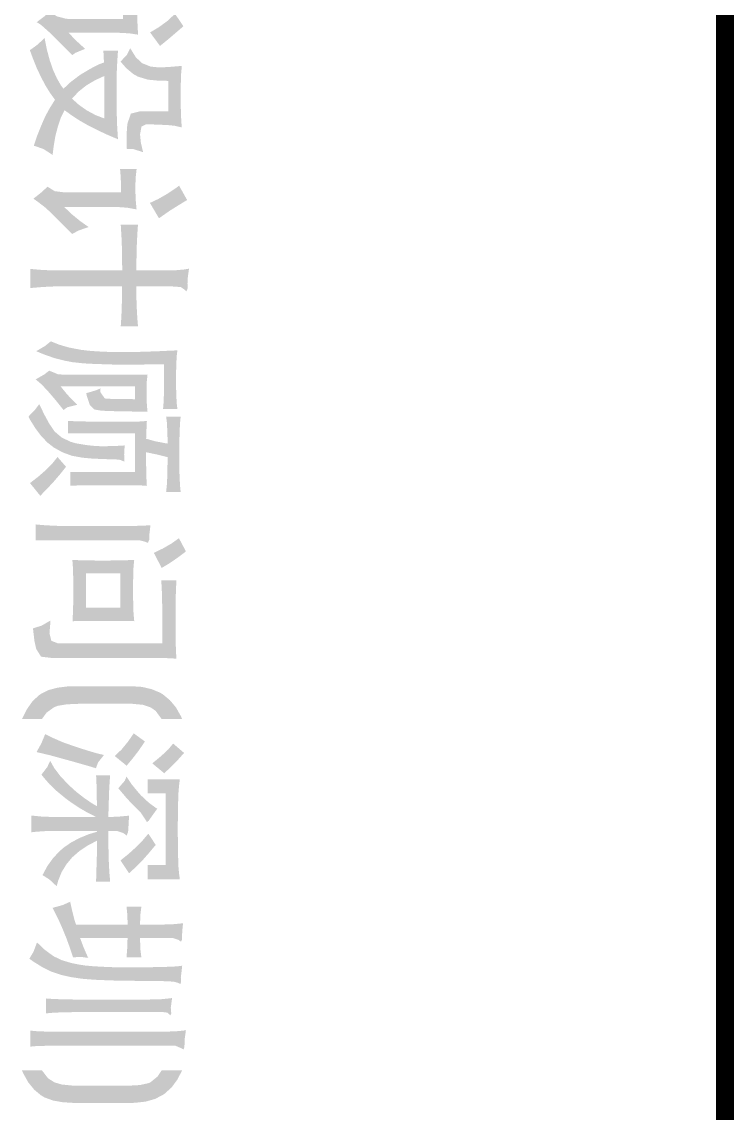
# Model space of a CAD drawing. Extents: x 447078 to 1776277, y 243534 to 519428.
# Drawn here: x 487032 to 489096, y 345549 to 348715 of the extents above; entities that cross this region are included whole.
import ezdxf

# ---------------------------------------------------------------- set-up
doc = ezdxf.new("R2010")
doc.units = 0
doc.header["$LTSCALE"] = 1000
doc.header["$MEASUREMENT"] = 0
for name, color, linetype in [('G-0-XREF', 2, 'Continuous'), ('图框CCDI_B0GA0+0.00$0$G-ANNO-TEXT', 33, 'Continuous'), ('图框CCDI_B0GA0+0.00$0$G-BORD', 3, 'Continuous')]:
    doc.layers.add(name, color=color, linetype=linetype)

# ---------------------------------------------------------------- blocks, each defined once
blk = doc.blocks.new('图框CCDI_B0GA0+0.00$0$block31')
at = {"layer": '图框CCDI_B0GA0+0.00$0$G-ANNO-TEXT'}
h = blk.add_hatch(color=256, dxfattribs=at)
h.paths.add_polyline_path([(42.365, 29.641), (42.381, 29.552), (42.398, 29.37), (42.401, 29.132), (42.401, 28.624), (42.708, 28.624), (42.708, 29.297), (42.721, 29.479), (42.767, 29.548), (42.804, 29.591), (42.652, 29.611), (42.527, 29.618)])
h.paths.add_polyline_path([(42.748, 29.614), (42.652, 29.611), (42.804, 29.591)], flags=17)
h.paths.add_polyline_path([(41.038, 29.604), (40.761, 29.449), (40.814, 29.377), (40.923, 29.212), (41.018, 29.047), (41.094, 28.885), (41.391, 29.06), (41.352, 29.116), (41.246, 29.268), (41.144, 29.43)])
h.paths.add_polyline_path([(43.484, 28.654), (43.477, 28.654), (43.315, 28.641), (43.134, 28.631), (42.933, 28.624), (42.708, 28.624), (42.401, 28.624), (42.401, 28.35), (42.708, 28.347), (42.718, 28.347), (42.909, 28.347), (43.101, 28.34), (43.292, 28.334), (43.484, 28.321)])
h.paths.add_polyline_path([(41.513, 28.654), (41.513, 28.321), (41.609, 28.327), (41.777, 28.337), (41.966, 28.344), (42.173, 28.347), (42.401, 28.35), (42.401, 28.624), (42.253, 28.624), (42.038, 28.628), (41.843, 28.634), (41.668, 28.644)])
h.paths.add_polyline_path([(40.437, 28.628), (40.437, 28.307), (40.497, 28.314), (40.675, 28.324), (40.89, 28.327), (41.187, 28.449), (40.81, 28.604), (40.616, 28.608)])
h.paths.add_polyline_path([(41.22, 28.628), (41.193, 28.624), (41.005, 28.608), (40.81, 28.604), (41.187, 28.449)])
h.paths.add_polyline_path([(41.187, 28.449), (40.89, 28.327), (40.89, 27.251), (40.89, 27.231), (40.867, 27.047), (41.173, 27.228), (41.173, 28.195), (41.173, 28.251)])
h.paths.add_polyline_path([(42.401, 28.35), (42.401, 27.175), (42.401, 27.146), (42.398, 26.961), (42.388, 26.769), (42.371, 26.571), (42.741, 26.571), (42.738, 26.601), (42.721, 26.802), (42.711, 26.991), (42.708, 27.175), (42.708, 28.347)])
h.paths.add_polyline_path([(41.56, 27.703), (41.543, 27.674), (41.441, 27.532), (41.319, 27.383), (41.173, 27.228), (40.867, 27.047), (40.781, 26.905), (40.886, 26.793), (41.012, 26.634), (41.068, 26.713), (41.19, 26.872), (41.309, 26.997), (41.695, 27.38), (41.626, 27.512)])
h = blk.add_hatch(color=256, dxfattribs=at)
h.paths.add_polyline_path([(42.365, 29.641), (42.381, 29.552), (42.398, 29.37), (42.401, 29.132), (42.401, 28.624), (42.708, 28.624), (42.708, 29.297), (42.721, 29.479), (42.767, 29.548), (42.804, 29.591), (42.652, 29.611), (42.527, 29.618)])
h.paths.add_polyline_path([(42.748, 29.614), (42.652, 29.611), (42.804, 29.591)], flags=17)
h.paths.add_polyline_path([(41.038, 29.604), (40.761, 29.449), (40.814, 29.377), (40.923, 29.212), (41.018, 29.047), (41.094, 28.885), (41.391, 29.06), (41.352, 29.116), (41.246, 29.268), (41.144, 29.43)])
h.paths.add_polyline_path([(43.484, 28.654), (43.477, 28.654), (43.315, 28.641), (43.134, 28.631), (42.933, 28.624), (42.708, 28.624), (42.401, 28.624), (42.401, 28.35), (42.708, 28.347), (42.718, 28.347), (42.909, 28.347), (43.101, 28.34), (43.292, 28.334), (43.484, 28.321)])
h.paths.add_polyline_path([(41.513, 28.654), (41.513, 28.321), (41.609, 28.327), (41.777, 28.337), (41.966, 28.344), (42.173, 28.347), (42.401, 28.35), (42.401, 28.624), (42.253, 28.624), (42.038, 28.628), (41.843, 28.634), (41.668, 28.644)])
h.paths.add_polyline_path([(40.437, 28.628), (40.437, 28.307), (40.497, 28.314), (40.675, 28.324), (40.89, 28.327), (41.187, 28.449), (40.81, 28.604), (40.616, 28.608)])
h.paths.add_polyline_path([(41.22, 28.628), (41.193, 28.624), (41.005, 28.608), (40.81, 28.604), (41.187, 28.449)])
h.paths.add_polyline_path([(41.187, 28.449), (40.89, 28.327), (40.89, 27.251), (40.89, 27.231), (40.867, 27.047), (41.173, 27.228), (41.173, 28.195), (41.173, 28.251)])
h.paths.add_polyline_path([(42.401, 28.35), (42.401, 27.175), (42.401, 27.146), (42.398, 26.961), (42.388, 26.769), (42.371, 26.571), (42.741, 26.571), (42.738, 26.601), (42.721, 26.802), (42.711, 26.991), (42.708, 27.175), (42.708, 28.347)])
h.paths.add_polyline_path([(41.56, 27.703), (41.543, 27.674), (41.441, 27.532), (41.319, 27.383), (41.173, 27.228), (40.867, 27.047), (40.781, 26.905), (40.886, 26.793), (41.012, 26.634), (41.068, 26.713), (41.19, 26.872), (41.309, 26.997), (41.695, 27.38), (41.626, 27.512)])
h = blk.add_hatch(color=256, dxfattribs=at)
h.paths.add_polyline_path([(47.834, 29.581), (47.579, 29.446), (47.682, 29.301), (47.777, 29.136), (47.863, 28.961), (48.154, 29.113), (48.058, 29.271), (47.949, 29.43)])
h.paths.add_polyline_path([(49.909, 29.397), (49.781, 29.39), (49.606, 29.383), (49.401, 29.38), (49.167, 29.38), (49.9, 29.274)])
h.paths.add_polyline_path([(48.391, 29.397), (48.391, 29.103), (48.53, 29.113), (48.721, 29.119), (48.909, 29.123), (49.609, 29.123), (49.9, 29.274), (49.167, 29.38), (49.154, 29.38), (48.929, 29.38), (48.728, 29.383), (48.546, 29.39)])
h.paths.add_polyline_path([(49.9, 29.274), (49.609, 29.123), (49.609, 27.099), (49.563, 26.981), (49.418, 26.944), (49.269, 26.793), (49.322, 26.624), (49.348, 26.628), (49.569, 26.654), (49.718, 26.687), (49.867, 26.779), (49.87, 26.783), (49.893, 26.974), (49.893, 29), (49.893, 29.027)])
h.paths.add_polyline_path([(47.329, 28.895), (47.329, 28.882), (47.338, 28.707), (47.342, 28.496), (47.342, 27.149), (47.338, 27.06), (47.329, 26.868), (47.312, 26.674), (47.619, 26.674), (47.619, 28.684), (47.642, 28.779), (47.668, 28.845), (47.612, 28.872), (47.503, 28.875)])
h.paths.add_polyline_path([(47.999, 28.581), (47.999, 28.571), (48.005, 28.416), (48.589, 28.558), (48.563, 28.558), (48.329, 28.562), (48.137, 28.568)], flags=17)
h.paths.add_polyline_path([(49.183, 28.581), (49.17, 28.581), (49.025, 28.568), (48.83, 28.562), (48.589, 28.558), (48.005, 28.416), (48.008, 28.222), (48.012, 27.991), (48.012, 27.951), (48.008, 27.727), (48.005, 27.538), (47.999, 27.387), (48.002, 27.387), (48.15, 27.397), (48.342, 27.403), (48.576, 27.403), (49.183, 27.413), (49.18, 27.608), (48.256, 27.647), (48.256, 28.311), (48.923, 28.311), (49.18, 28.387)])
h.paths.add_polyline_path([(49.18, 28.387), (48.923, 28.311), (48.923, 27.647), (48.256, 27.647), (49.18, 27.608), (49.177, 27.799), (49.177, 27.987), (49.177, 28.007), (49.177, 28.195)], flags=17)
h.paths.add_polyline_path([(49.183, 27.413), (48.576, 27.403), (48.619, 27.403), (48.84, 27.403), (49.028, 27.397), (49.183, 27.39)])
h.paths.add_polyline_path([(49.17, 26.964), (49.269, 26.793), (49.418, 26.944), (49.371, 26.948)])
h = blk.add_hatch(color=256, dxfattribs=at)
h.paths.add_polyline_path([(47.834, 29.581), (47.579, 29.446), (47.682, 29.301), (47.777, 29.136), (47.863, 28.961), (48.154, 29.113), (48.058, 29.271), (47.949, 29.43)])
h.paths.add_polyline_path([(49.909, 29.397), (49.781, 29.39), (49.606, 29.383), (49.401, 29.38), (49.167, 29.38), (49.9, 29.274)])
h.paths.add_polyline_path([(48.391, 29.397), (48.391, 29.103), (48.53, 29.113), (48.721, 29.119), (48.909, 29.123), (49.609, 29.123), (49.9, 29.274), (49.167, 29.38), (49.154, 29.38), (48.929, 29.38), (48.728, 29.383), (48.546, 29.39)])
h.paths.add_polyline_path([(49.9, 29.274), (49.609, 29.123), (49.609, 27.099), (49.563, 26.981), (49.418, 26.944), (49.269, 26.793), (49.322, 26.624), (49.348, 26.628), (49.569, 26.654), (49.718, 26.687), (49.867, 26.779), (49.87, 26.783), (49.893, 26.974), (49.893, 29), (49.893, 29.027)])
h.paths.add_polyline_path([(47.329, 28.895), (47.329, 28.882), (47.338, 28.707), (47.342, 28.496), (47.342, 27.149), (47.338, 27.06), (47.329, 26.868), (47.312, 26.674), (47.619, 26.674), (47.619, 28.684), (47.642, 28.779), (47.668, 28.845), (47.612, 28.872), (47.503, 28.875)])
h.paths.add_polyline_path([(47.999, 28.581), (47.999, 28.571), (48.005, 28.416), (48.589, 28.558), (48.563, 28.558), (48.329, 28.562), (48.137, 28.568)], flags=17)
h.paths.add_polyline_path([(49.183, 28.581), (49.17, 28.581), (49.025, 28.568), (48.83, 28.562), (48.589, 28.558), (48.005, 28.416), (48.008, 28.222), (48.012, 27.991), (48.012, 27.951), (48.008, 27.727), (48.005, 27.538), (47.999, 27.387), (48.002, 27.387), (48.15, 27.397), (48.342, 27.403), (48.576, 27.403), (49.183, 27.413), (49.18, 27.608), (48.256, 27.647), (48.256, 28.311), (48.923, 28.311), (49.18, 28.387)])
h.paths.add_polyline_path([(49.18, 28.387), (48.923, 28.311), (48.923, 27.647), (48.256, 27.647), (49.18, 27.608), (49.177, 27.799), (49.177, 27.987), (49.177, 28.007), (49.177, 28.195)], flags=17)
h.paths.add_polyline_path([(49.183, 27.413), (48.576, 27.403), (48.619, 27.403), (48.84, 27.403), (49.028, 27.397), (49.183, 27.39)])
h.paths.add_polyline_path([(49.17, 26.964), (49.269, 26.793), (49.418, 26.944), (49.371, 26.948)])
h = blk.add_hatch(color=256, dxfattribs=at)
h.paths.add_polyline_path([(57.094, 29.581), (57.101, 29.535), (57.117, 29.36), (57.121, 29.139), (57.121, 27.116), (57.121, 26.905), (57.114, 26.71), (57.101, 26.571), (57.411, 26.571), (57.401, 26.684), (57.395, 26.872), (57.395, 27.116), (57.395, 29.38), (57.447, 29.502), (57.467, 29.535), (57.411, 29.552), (57.256, 29.558)])
h.paths.add_polyline_path([(55.025, 29.525), (55.028, 29.496), (55.045, 29.324), (55.051, 29.103), (55.051, 28.694), (55.309, 28.694), (55.309, 29.327), (55.348, 29.443), (55.385, 29.486), (55.338, 29.505), (55.19, 29.509)])
h.paths.add_polyline_path([(55.847, 29.509), (55.86, 29.397), (55.867, 29.245), (55.873, 29.053), (55.876, 28.822), (55.88, 28.552), (55.88, 28.436), (55.876, 28.192), (55.867, 27.977), (55.857, 27.793), (55.843, 27.637), (55.824, 27.512), (55.794, 27.364), (55.738, 27.179), (55.665, 27.027), (55.642, 26.994), (55.53, 26.842), (55.395, 26.703), (55.573, 26.637), (55.711, 26.555), (55.774, 26.644), (55.876, 26.809), (55.959, 26.974), (55.969, 27.004), (56.022, 27.162), (56.065, 27.35), (56.098, 27.571), (56.101, 27.601), (56.111, 27.723), (56.121, 27.872), (56.127, 28.04), (56.134, 28.235), (56.137, 28.453), (56.14, 28.697), (56.14, 28.961), (56.144, 29.126), (56.154, 29.344), (56.18, 29.436), (56.2, 29.472), (56.078, 29.482), (56.045, 29.486)])
h.paths.add_polyline_path([(56.167, 29.486), (56.078, 29.482), (56.2, 29.472)], flags=17)
h.paths.add_polyline_path([(56.47, 29.314), (56.477, 29.274), (56.494, 29.103), (56.5, 28.875), (56.5, 27.41), (56.497, 27.218), (56.49, 27.02), (56.48, 26.875), (56.768, 26.875), (56.758, 26.987), (56.748, 27.172), (56.744, 27.41), (56.744, 29.146), (56.754, 29.222), (56.787, 29.255), (56.804, 29.284), (56.659, 29.288)])
h.paths.add_polyline_path([(56.768, 29.297), (56.659, 29.288), (56.804, 29.284)], flags=17)
h.paths.add_polyline_path([(55.682, 28.72), (55.523, 28.7), (55.309, 28.694), (55.051, 28.456), (55.309, 28.453), (55.517, 28.446), (55.682, 28.433)])
h.paths.add_polyline_path([(54.705, 28.72), (54.705, 28.433), (54.837, 28.446), (55.051, 28.456), (55.309, 28.694), (55.051, 28.694), (54.863, 28.7)])
h.paths.add_polyline_path([(55.051, 28.456), (55.051, 27.456), (55.309, 27.535), (55.309, 28.453)])
h.paths.add_polyline_path([(55.695, 27.694), (55.668, 27.68), (55.503, 27.608), (55.309, 27.535), (55.051, 27.456), (54.969, 27.43), (54.774, 27.38), (54.609, 27.344), (54.672, 27.202), (54.728, 27.004), (54.801, 27.04), (54.972, 27.126), (55.144, 27.202), (55.322, 27.274), (55.503, 27.34), (55.685, 27.4), (55.675, 27.548)])
h = blk.add_hatch(color=256, dxfattribs=at)
h.paths.add_polyline_path([(57.094, 29.581), (57.101, 29.535), (57.117, 29.36), (57.121, 29.139), (57.121, 27.116), (57.121, 26.905), (57.114, 26.71), (57.101, 26.571), (57.411, 26.571), (57.401, 26.684), (57.395, 26.872), (57.395, 27.116), (57.395, 29.38), (57.447, 29.502), (57.467, 29.535), (57.411, 29.552), (57.256, 29.558)])
h.paths.add_polyline_path([(55.025, 29.525), (55.028, 29.496), (55.045, 29.324), (55.051, 29.103), (55.051, 28.694), (55.309, 28.694), (55.309, 29.327), (55.348, 29.443), (55.385, 29.486), (55.338, 29.505), (55.19, 29.509)])
h.paths.add_polyline_path([(55.847, 29.509), (55.86, 29.397), (55.867, 29.245), (55.873, 29.053), (55.876, 28.822), (55.88, 28.552), (55.88, 28.436), (55.876, 28.192), (55.867, 27.977), (55.857, 27.793), (55.843, 27.637), (55.824, 27.512), (55.794, 27.364), (55.738, 27.179), (55.665, 27.027), (55.642, 26.994), (55.53, 26.842), (55.395, 26.703), (55.573, 26.637), (55.711, 26.555), (55.774, 26.644), (55.876, 26.809), (55.959, 26.974), (55.969, 27.004), (56.022, 27.162), (56.065, 27.35), (56.098, 27.571), (56.101, 27.601), (56.111, 27.723), (56.121, 27.872), (56.127, 28.04), (56.134, 28.235), (56.137, 28.453), (56.14, 28.697), (56.14, 28.961), (56.144, 29.126), (56.154, 29.344), (56.18, 29.436), (56.2, 29.472), (56.078, 29.482), (56.045, 29.486)])
h.paths.add_polyline_path([(56.167, 29.486), (56.078, 29.482), (56.2, 29.472)], flags=17)
h.paths.add_polyline_path([(56.47, 29.314), (56.477, 29.274), (56.494, 29.103), (56.5, 28.875), (56.5, 27.41), (56.497, 27.218), (56.49, 27.02), (56.48, 26.875), (56.768, 26.875), (56.758, 26.987), (56.748, 27.172), (56.744, 27.41), (56.744, 29.146), (56.754, 29.222), (56.787, 29.255), (56.804, 29.284), (56.659, 29.288)])
h.paths.add_polyline_path([(56.768, 29.297), (56.659, 29.288), (56.804, 29.284)], flags=17)
h.paths.add_polyline_path([(55.682, 28.72), (55.523, 28.7), (55.309, 28.694), (55.051, 28.456), (55.309, 28.453), (55.517, 28.446), (55.682, 28.433)])
h.paths.add_polyline_path([(54.705, 28.72), (54.705, 28.433), (54.837, 28.446), (55.051, 28.456), (55.309, 28.694), (55.051, 28.694), (54.863, 28.7)])
h.paths.add_polyline_path([(55.051, 28.456), (55.051, 27.456), (55.309, 27.535), (55.309, 28.453)])
h.paths.add_polyline_path([(55.695, 27.694), (55.668, 27.68), (55.503, 27.608), (55.309, 27.535), (55.051, 27.456), (54.969, 27.43), (54.774, 27.38), (54.609, 27.344), (54.672, 27.202), (54.728, 27.004), (54.801, 27.04), (54.972, 27.126), (55.144, 27.202), (55.322, 27.274), (55.503, 27.34), (55.685, 27.4), (55.675, 27.548)])
h = blk.add_hatch(color=256, dxfattribs=at)
h.paths.add_polyline_path([(37.678, 29.532), (37.437, 29.37), (37.457, 29.35), (37.579, 29.218), (37.692, 29.063), (37.797, 28.888), (38.058, 29.08), (38.048, 29.093), (37.919, 29.251), (37.794, 29.397)])
h.paths.add_polyline_path([(38.444, 29.502), (38.451, 29.426), (39.032, 29.479), (39.012, 29.479), (38.777, 29.482), (38.586, 29.489)], flags=16)
h.paths.add_polyline_path([(39.635, 29.502), (39.616, 29.499), (39.461, 29.489), (39.266, 29.482), (39.032, 29.479), (38.451, 29.426), (38.467, 29.228), (38.474, 29.053), (38.457, 28.898), (38.391, 28.733), (38.279, 28.614), (38.104, 28.505), (38.226, 28.443), (38.362, 28.317), (38.49, 28.43), (38.602, 28.565), (38.652, 28.654), (38.708, 28.839), (38.711, 28.855), (38.728, 29.027), (38.734, 29.241), (39.322, 29.241), (39.602, 29.364)])
h.paths.add_polyline_path([(39.602, 29.364), (39.322, 29.241), (39.322, 28.694), (39.365, 28.525), (39.371, 28.515), (39.553, 28.453), (39.632, 28.443), (39.81, 28.433), (40.048, 28.433), (40.051, 28.562), (39.767, 28.694), (39.616, 28.723), (39.573, 28.816), (39.573, 28.859), (39.583, 29.08), (39.586, 29.198)])
h.paths.add_polyline_path([(40.114, 28.753), (39.926, 28.71), (39.767, 28.694), (40.051, 28.562)])
h.paths.add_polyline_path([(37.84, 28.657), (37.695, 28.647), (37.494, 28.641), (37.814, 28.479)])
h.paths.add_polyline_path([(37.137, 28.657), (37.137, 28.344), (37.15, 28.347), (37.319, 28.36), (37.536, 28.364), (37.814, 28.479), (37.494, 28.641), (37.319, 28.644)])
h.paths.add_polyline_path([(37.814, 28.479), (37.536, 28.364), (37.536, 27.327), (37.533, 27.268), (37.804, 27.314), (37.804, 28.241), (37.804, 28.281)])
h.paths.add_polyline_path([(39.863, 28.268), (39.761, 28.261), (39.589, 28.251), (39.401, 28.245), (39.197, 28.241), (38.975, 28.241), (39.771, 28.05)])
h.paths.add_polyline_path([(38.15, 28.268), (38.15, 27.984), (38.177, 27.987), (38.378, 27.997), (38.639, 28.004), (39.461, 28.004), (39.771, 28.05), (38.975, 28.241), (38.9, 28.241), (38.672, 28.241), (38.47, 28.248), (38.296, 28.258)])
h.paths.add_polyline_path([(39.771, 28.05), (39.461, 28.004), (39.395, 27.832), (39.302, 27.661), (39.197, 27.512), (39.078, 27.38), (39.404, 27.377), (39.494, 27.515), (39.586, 27.674), (39.678, 27.855)])
h.paths.add_polyline_path([(38.639, 28.004), (38.378, 27.997), (38.414, 27.901), (38.5, 27.733), (38.602, 27.562), (38.645, 27.499), (38.767, 27.34), (38.886, 27.215), (38.82, 27.165), (38.682, 27.086), (38.523, 27.014), (38.342, 26.951), (38.134, 26.895), (37.906, 26.849), (38.038, 26.707), (38.14, 26.565), (38.286, 26.618), (38.49, 26.7), (38.672, 26.786), (38.833, 26.872), (38.975, 26.961), (39.098, 27.05), (39.804, 27.057), (39.619, 27.106), (39.451, 27.162), (39.299, 27.235), (39.315, 27.255), (39.404, 27.377), (39.078, 27.38), (39.068, 27.387), (38.939, 27.509), (38.824, 27.654), (38.725, 27.819)])
h.paths.add_polyline_path([(38.114, 27.634), (38.074, 27.588), (37.946, 27.449), (37.804, 27.314), (37.533, 27.268), (37.487, 27.086), (37.381, 26.941), (37.484, 26.849), (37.599, 26.697), (37.649, 26.779), (37.8, 26.948), (38.236, 27.383), (38.19, 27.449)])
h.paths.add_polyline_path([(39.804, 27.057), (39.098, 27.05), (39.121, 27.037), (39.263, 26.948), (39.421, 26.862), (39.596, 26.786), (39.784, 26.71), (39.989, 26.641), (39.995, 26.667), (40.055, 26.835), (40.167, 27.004), (40.005, 27.024)])
h = blk.add_hatch(color=256, dxfattribs=at)
h.paths.add_polyline_path([(37.678, 29.532), (37.437, 29.37), (37.457, 29.35), (37.579, 29.218), (37.692, 29.063), (37.797, 28.888), (38.058, 29.08), (38.048, 29.093), (37.919, 29.251), (37.794, 29.397)])
h.paths.add_polyline_path([(38.444, 29.502), (38.451, 29.426), (39.032, 29.479), (39.012, 29.479), (38.777, 29.482), (38.586, 29.489)], flags=16)
h.paths.add_polyline_path([(39.635, 29.502), (39.616, 29.499), (39.461, 29.489), (39.266, 29.482), (39.032, 29.479), (38.451, 29.426), (38.467, 29.228), (38.474, 29.053), (38.457, 28.898), (38.391, 28.733), (38.279, 28.614), (38.104, 28.505), (38.226, 28.443), (38.362, 28.317), (38.49, 28.43), (38.602, 28.565), (38.652, 28.654), (38.708, 28.839), (38.711, 28.855), (38.728, 29.027), (38.734, 29.241), (39.322, 29.241), (39.602, 29.364)])
h.paths.add_polyline_path([(39.602, 29.364), (39.322, 29.241), (39.322, 28.694), (39.365, 28.525), (39.371, 28.515), (39.553, 28.453), (39.632, 28.443), (39.81, 28.433), (40.048, 28.433), (40.051, 28.562), (39.767, 28.694), (39.616, 28.723), (39.573, 28.816), (39.573, 28.859), (39.583, 29.08), (39.586, 29.198)])
h.paths.add_polyline_path([(40.114, 28.753), (39.926, 28.71), (39.767, 28.694), (40.051, 28.562)])
h.paths.add_polyline_path([(37.84, 28.657), (37.695, 28.647), (37.494, 28.641), (37.814, 28.479)])
h.paths.add_polyline_path([(37.137, 28.657), (37.137, 28.344), (37.15, 28.347), (37.319, 28.36), (37.536, 28.364), (37.814, 28.479), (37.494, 28.641), (37.319, 28.644)])
h.paths.add_polyline_path([(37.814, 28.479), (37.536, 28.364), (37.536, 27.327), (37.533, 27.268), (37.804, 27.314), (37.804, 28.241), (37.804, 28.281)])
h.paths.add_polyline_path([(39.863, 28.268), (39.761, 28.261), (39.589, 28.251), (39.401, 28.245), (39.197, 28.241), (38.975, 28.241), (39.771, 28.05)])
h.paths.add_polyline_path([(38.15, 28.268), (38.15, 27.984), (38.177, 27.987), (38.378, 27.997), (38.639, 28.004), (39.461, 28.004), (39.771, 28.05), (38.975, 28.241), (38.9, 28.241), (38.672, 28.241), (38.47, 28.248), (38.296, 28.258)])
h.paths.add_polyline_path([(39.771, 28.05), (39.461, 28.004), (39.395, 27.832), (39.302, 27.661), (39.197, 27.512), (39.078, 27.38), (39.404, 27.377), (39.494, 27.515), (39.586, 27.674), (39.678, 27.855)])
h.paths.add_polyline_path([(38.639, 28.004), (38.378, 27.997), (38.414, 27.901), (38.5, 27.733), (38.602, 27.562), (38.645, 27.499), (38.767, 27.34), (38.886, 27.215), (38.82, 27.165), (38.682, 27.086), (38.523, 27.014), (38.342, 26.951), (38.134, 26.895), (37.906, 26.849), (38.038, 26.707), (38.14, 26.565), (38.286, 26.618), (38.49, 26.7), (38.672, 26.786), (38.833, 26.872), (38.975, 26.961), (39.098, 27.05), (39.804, 27.057), (39.619, 27.106), (39.451, 27.162), (39.299, 27.235), (39.315, 27.255), (39.404, 27.377), (39.078, 27.38), (39.068, 27.387), (38.939, 27.509), (38.824, 27.654), (38.725, 27.819)])
h.paths.add_polyline_path([(38.114, 27.634), (38.074, 27.588), (37.946, 27.449), (37.804, 27.314), (37.533, 27.268), (37.487, 27.086), (37.381, 26.941), (37.484, 26.849), (37.599, 26.697), (37.649, 26.779), (37.8, 26.948), (38.236, 27.383), (38.19, 27.449)])
h.paths.add_polyline_path([(39.804, 27.057), (39.098, 27.05), (39.121, 27.037), (39.263, 26.948), (39.421, 26.862), (39.596, 26.786), (39.784, 26.71), (39.989, 26.641), (39.995, 26.667), (40.055, 26.835), (40.167, 27.004), (40.005, 27.024)])
h = blk.add_hatch(color=256, dxfattribs=at)
h.paths.add_polyline_path([(46.685, 29.479), (46.583, 29.469), (46.418, 29.459), (46.21, 29.453), (45.959, 29.453), (45.748, 29.228), (46.012, 29.228), (46.144, 29.225), (46.365, 29.222), (46.546, 29.212), (46.685, 29.198)])
h.paths.add_polyline_path([(45.23, 29.479), (45.23, 29.198), (45.329, 29.212), (45.513, 29.222), (45.748, 29.228), (45.959, 29.453), (45.751, 29.453), (45.533, 29.459), (45.362, 29.466)])
h.paths.add_polyline_path([(43.946, 29.416), (43.952, 29.268), (44.51, 29.39), (44.249, 29.393), (44.055, 29.403)])
h.paths.add_polyline_path([(45.078, 29.416), (44.972, 29.403), (44.781, 29.393), (44.51, 29.39), (43.952, 29.268), (44.738, 29.156), (44.923, 29.152), (45.078, 29.139)])
h.paths.add_polyline_path([(43.952, 29.268), (43.962, 29.06), (43.969, 28.862), (43.975, 28.674), (43.979, 28.496), (43.979, 28.324), (43.979, 28.291), (43.975, 28.073), (43.966, 27.875), (43.952, 27.694), (43.933, 27.532), (43.929, 27.519), (43.89, 27.317), (43.837, 27.136), (43.771, 26.971), (43.863, 26.855), (43.962, 26.687), (44.035, 26.865), (44.098, 27.05), (44.144, 27.231), (44.177, 27.403), (44.18, 27.449), (44.197, 27.595), (44.206, 27.766), (44.213, 27.961), (44.22, 28.182), (44.22, 28.426), (44.22, 28.555), (44.22, 28.736), (44.216, 28.934), (44.213, 29.156), (44.738, 29.156)])
h.paths.add_polyline_path([(45.748, 29.228), (45.741, 29.182), (45.705, 28.991), (45.655, 28.812), (45.916, 28.812), (45.926, 28.859), (45.966, 29.05), (46.012, 29.228)])
h.paths.add_polyline_path([(45.131, 28.839), (44.999, 28.826), (44.774, 28.819), (45.131, 28.697)])
h.paths.add_polyline_path([(44.414, 28.839), (44.414, 27.192), (44.408, 27.109), (44.639, 27.156), (44.639, 28.595), (44.89, 28.595), (45.131, 28.697), (44.774, 28.819), (44.569, 28.822)])
h.paths.add_polyline_path([(45.312, 28.826), (45.312, 28.816), (45.322, 28.68), (46.296, 28.598), (46.296, 27.344), (46.566, 27.344), (46.563, 27.373), (46.556, 27.555), (46.553, 27.763), (46.553, 28.413), (46.553, 28.456), (46.556, 28.69), (45.916, 28.812), (45.655, 28.812), (45.467, 28.819)])
h.paths.add_polyline_path([(46.566, 28.826), (46.52, 28.822), (46.368, 28.816), (46.167, 28.812), (45.916, 28.812), (46.556, 28.69)], flags=17)
h.paths.add_polyline_path([(45.131, 28.697), (44.89, 28.595), (44.89, 28.581), (44.886, 28.304), (44.883, 28.113), (44.876, 28.014), (44.751, 27.925), (44.721, 27.835), (44.774, 27.654), (44.83, 27.667), (44.999, 27.723), (45.088, 27.806), (45.114, 27.958), (45.114, 27.984), (45.121, 28.142), (45.124, 28.39), (45.127, 28.482)], flags=17)
h.paths.add_polyline_path([(45.322, 28.68), (45.322, 28.413), (45.322, 27.717), (45.322, 27.677), (45.319, 27.472), (45.309, 27.301), (45.553, 27.301), (45.553, 28.598), (46.296, 28.598)])
h.paths.add_polyline_path([(45.784, 28.397), (45.787, 28.357), (45.797, 28.175), (45.8, 27.967), (45.797, 27.842), (45.777, 27.654), (45.744, 27.459), (45.715, 27.357), (45.635, 27.185), (45.523, 27.053), (45.497, 27.03), (45.365, 26.941), (45.197, 26.849), (44.985, 26.746), (45.094, 26.664), (45.226, 26.538), (45.286, 26.568), (45.461, 26.677), (45.609, 26.789), (45.731, 26.908), (45.824, 27.027), (45.916, 27.192), (45.982, 27.37), (45.995, 27.436), (46.022, 27.585), (46.038, 27.766), (46.048, 27.981), (46.055, 28.231), (46.065, 28.317), (46.088, 28.367), (45.962, 28.387)])
h.paths.add_polyline_path([(46.084, 28.393), (45.962, 28.387), (46.088, 28.367), (46.098, 28.387)], flags=17)
h.paths.add_polyline_path([(44.682, 27.931), (44.721, 27.835), (44.751, 27.925)], flags=17)
h.paths.add_polyline_path([(44.999, 27.479), (44.936, 27.416), (44.8, 27.288), (44.639, 27.156), (44.408, 27.109), (44.338, 26.938), (44.411, 26.845), (44.507, 26.677), (44.52, 26.694), (44.606, 26.793), (44.731, 26.911), (44.896, 27.053), (45.098, 27.215), (45.045, 27.294)])
h.paths.add_polyline_path([(46.197, 27.264), (46.008, 27.099), (46.121, 27.01), (46.253, 26.882), (46.381, 26.736), (46.513, 26.568), (46.758, 26.766), (46.629, 26.892), (46.487, 27.024), (46.345, 27.146)])
h = blk.add_hatch(color=256, dxfattribs=at)
h.paths.add_polyline_path([(46.685, 29.479), (46.583, 29.469), (46.418, 29.459), (46.21, 29.453), (45.959, 29.453), (45.748, 29.228), (46.012, 29.228), (46.144, 29.225), (46.365, 29.222), (46.546, 29.212), (46.685, 29.198)])
h.paths.add_polyline_path([(45.23, 29.479), (45.23, 29.198), (45.329, 29.212), (45.513, 29.222), (45.748, 29.228), (45.959, 29.453), (45.751, 29.453), (45.533, 29.459), (45.362, 29.466)])
h.paths.add_polyline_path([(43.946, 29.416), (43.952, 29.268), (44.51, 29.39), (44.249, 29.393), (44.055, 29.403)])
h.paths.add_polyline_path([(45.078, 29.416), (44.972, 29.403), (44.781, 29.393), (44.51, 29.39), (43.952, 29.268), (44.738, 29.156), (44.923, 29.152), (45.078, 29.139)])
h.paths.add_polyline_path([(43.952, 29.268), (43.962, 29.06), (43.969, 28.862), (43.975, 28.674), (43.979, 28.496), (43.979, 28.324), (43.979, 28.291), (43.975, 28.073), (43.966, 27.875), (43.952, 27.694), (43.933, 27.532), (43.929, 27.519), (43.89, 27.317), (43.837, 27.136), (43.771, 26.971), (43.863, 26.855), (43.962, 26.687), (44.035, 26.865), (44.098, 27.05), (44.144, 27.231), (44.177, 27.403), (44.18, 27.449), (44.197, 27.595), (44.206, 27.766), (44.213, 27.961), (44.22, 28.182), (44.22, 28.426), (44.22, 28.555), (44.22, 28.736), (44.216, 28.934), (44.213, 29.156), (44.738, 29.156)])
h.paths.add_polyline_path([(45.748, 29.228), (45.741, 29.182), (45.705, 28.991), (45.655, 28.812), (45.916, 28.812), (45.926, 28.859), (45.966, 29.05), (46.012, 29.228)])
h.paths.add_polyline_path([(45.131, 28.839), (44.999, 28.826), (44.774, 28.819), (45.131, 28.697)])
h.paths.add_polyline_path([(44.414, 28.839), (44.414, 27.192), (44.408, 27.109), (44.639, 27.156), (44.639, 28.595), (44.89, 28.595), (45.131, 28.697), (44.774, 28.819), (44.569, 28.822)])
h.paths.add_polyline_path([(45.312, 28.826), (45.312, 28.816), (45.322, 28.68), (46.296, 28.598), (46.296, 27.344), (46.566, 27.344), (46.563, 27.373), (46.556, 27.555), (46.553, 27.763), (46.553, 28.413), (46.553, 28.456), (46.556, 28.69), (45.916, 28.812), (45.655, 28.812), (45.467, 28.819)])
h.paths.add_polyline_path([(46.566, 28.826), (46.52, 28.822), (46.368, 28.816), (46.167, 28.812), (45.916, 28.812), (46.556, 28.69)], flags=17)
h.paths.add_polyline_path([(45.131, 28.697), (44.89, 28.595), (44.89, 28.581), (44.886, 28.304), (44.883, 28.113), (44.876, 28.014), (44.751, 27.925), (44.721, 27.835), (44.774, 27.654), (44.83, 27.667), (44.999, 27.723), (45.088, 27.806), (45.114, 27.958), (45.114, 27.984), (45.121, 28.142), (45.124, 28.39), (45.127, 28.482)], flags=17)
h.paths.add_polyline_path([(45.322, 28.68), (45.322, 28.413), (45.322, 27.717), (45.322, 27.677), (45.319, 27.472), (45.309, 27.301), (45.553, 27.301), (45.553, 28.598), (46.296, 28.598)])
h.paths.add_polyline_path([(45.784, 28.397), (45.787, 28.357), (45.797, 28.175), (45.8, 27.967), (45.797, 27.842), (45.777, 27.654), (45.744, 27.459), (45.715, 27.357), (45.635, 27.185), (45.523, 27.053), (45.497, 27.03), (45.365, 26.941), (45.197, 26.849), (44.985, 26.746), (45.094, 26.664), (45.226, 26.538), (45.286, 26.568), (45.461, 26.677), (45.609, 26.789), (45.731, 26.908), (45.824, 27.027), (45.916, 27.192), (45.982, 27.37), (45.995, 27.436), (46.022, 27.585), (46.038, 27.766), (46.048, 27.981), (46.055, 28.231), (46.065, 28.317), (46.088, 28.367), (45.962, 28.387)])
h.paths.add_polyline_path([(46.084, 28.393), (45.962, 28.387), (46.088, 28.367), (46.098, 28.387)], flags=17)
h.paths.add_polyline_path([(44.682, 27.931), (44.721, 27.835), (44.751, 27.925)], flags=17)
h.paths.add_polyline_path([(44.999, 27.479), (44.936, 27.416), (44.8, 27.288), (44.639, 27.156), (44.408, 27.109), (44.338, 26.938), (44.411, 26.845), (44.507, 26.677), (44.52, 26.694), (44.606, 26.793), (44.731, 26.911), (44.896, 27.053), (45.098, 27.215), (45.045, 27.294)])
h.paths.add_polyline_path([(46.197, 27.264), (46.008, 27.099), (46.121, 27.01), (46.253, 26.882), (46.381, 26.736), (46.513, 26.568), (46.758, 26.766), (46.629, 26.892), (46.487, 27.024), (46.345, 27.146)])
for points in [[(51.078, 29.509), (51.025, 29.486), (50.853, 29.39), (50.711, 29.271), (50.599, 29.136), (50.563, 29.076), (50.497, 28.915), (50.454, 28.73), (50.441, 28.522), (50.441, 27.42), (50.444, 27.301), (50.47, 27.096), (50.517, 26.921), (50.589, 26.779), (50.616, 26.74), (50.734, 26.614), (50.89, 26.505), (51.078, 26.41), (51.078, 26.796), (50.952, 26.888), (50.847, 27.033), (50.82, 27.106), (50.791, 27.278), (50.781, 27.512), (50.781, 28.469), (50.781, 28.545), (50.801, 28.753), (50.85, 28.898), (50.919, 28.997), (51.078, 29.113)], [(51.078, 29.509), (51.025, 29.486), (50.853, 29.39), (50.711, 29.271), (50.599, 29.136), (50.563, 29.076), (50.497, 28.915), (50.454, 28.73), (50.441, 28.522), (50.441, 27.42), (50.444, 27.301), (50.47, 27.096), (50.517, 26.921), (50.589, 26.779), (50.616, 26.74), (50.734, 26.614), (50.89, 26.505), (51.078, 26.41), (51.078, 26.796), (50.952, 26.888), (50.847, 27.033), (50.82, 27.106), (50.791, 27.278), (50.781, 27.512), (50.781, 28.469), (50.781, 28.545), (50.801, 28.753), (50.85, 28.898), (50.919, 28.997), (51.078, 29.113)], [(57.867, 29.509), (57.867, 29.113), (57.989, 29.033), (58.101, 28.895), (58.117, 28.859), (58.154, 28.694), (58.167, 28.469), (58.167, 27.512), (58.164, 27.383), (58.144, 27.182), (58.101, 27.037), (58.022, 26.915), (57.867, 26.796), (57.867, 26.41), (57.926, 26.436), (58.104, 26.535), (58.246, 26.651), (58.355, 26.783), (58.395, 26.852), (58.454, 27.014), (58.487, 27.202), (58.5, 27.42), (58.5, 28.522), (58.497, 28.604), (58.474, 28.806), (58.424, 28.981), (58.345, 29.136), (58.319, 29.172), (58.2, 29.304), (58.048, 29.416)], [(57.867, 29.509), (57.867, 29.113), (57.989, 29.033), (58.101, 28.895), (58.117, 28.859), (58.154, 28.694), (58.167, 28.469), (58.167, 27.512), (58.164, 27.383), (58.144, 27.182), (58.101, 27.037), (58.022, 26.915), (57.867, 26.796), (57.867, 26.41), (57.926, 26.436), (58.104, 26.535), (58.246, 26.651), (58.355, 26.783), (58.395, 26.852), (58.454, 27.014), (58.487, 27.202), (58.5, 27.42), (58.5, 28.522), (58.497, 28.604), (58.474, 28.806), (58.424, 28.981), (58.345, 29.136), (58.319, 29.172), (58.2, 29.304), (58.048, 29.416)]]:
    blk.add_hatch(color=256, dxfattribs=at).paths.add_polyline_path(points)
h = blk.add_hatch(color=256, dxfattribs=at)
h.paths.add_polyline_path([(51.731, 29.545), (51.55, 29.334), (51.662, 29.241), (51.791, 29.103), (51.933, 28.931), (52.124, 29.162), (51.999, 29.294), (51.86, 29.43)])
h.paths.add_polyline_path([(52.239, 29.463), (52.239, 28.839), (52.513, 28.839), (52.513, 29.192), (53.896, 29.192), (53.226, 29.423), (53.18, 29.423), (52.919, 29.426), (52.695, 29.43), (52.507, 29.436), (52.355, 29.449)])
h.paths.add_polyline_path([(54.173, 29.463), (54.071, 29.449), (53.926, 29.436), (53.734, 29.43), (53.503, 29.426), (53.226, 29.423), (53.896, 29.192), (53.896, 28.839), (54.173, 28.839)])
h.paths.add_polyline_path([(52.81, 29.027), (52.801, 29.01), (52.698, 28.868), (52.553, 28.713), (52.49, 28.657), (52.342, 28.535), (52.19, 28.433), (52.272, 28.397), (52.414, 28.274), (52.583, 28.416), (52.725, 28.545), (52.834, 28.654), (52.886, 28.707), (53.022, 28.799), (53.071, 28.829), (53.035, 28.868), (52.975, 28.908)])
h.paths.add_polyline_path([(53.51, 28.997), (53.292, 28.855), (53.421, 28.746), (53.556, 28.614), (53.685, 28.472), (53.81, 28.317), (54.058, 28.482), (53.946, 28.604), (53.814, 28.736), (53.668, 28.865)])
h.paths.add_polyline_path([(51.51, 28.789), (51.352, 28.571), (51.355, 28.571), (51.52, 28.456), (51.665, 28.337), (51.791, 28.205), (51.979, 28.436), (51.969, 28.443), (51.843, 28.548), (51.692, 28.664)])
h.paths.add_polyline_path([(52.946, 28.482), (52.946, 28.466), (52.962, 28.291), (52.972, 28.083), (53.239, 28.083), (53.239, 28.248), (53.286, 28.383), (53.332, 28.433), (53.263, 28.463), (53.18, 28.469)])
h.paths.add_polyline_path([(54.223, 28.116), (54.203, 28.116), (54.061, 28.103), (53.893, 28.093), (53.701, 28.086), (53.484, 28.083), (53.239, 28.083), (53.256, 27.862), (53.428, 27.862), (53.474, 27.862), (53.748, 27.859), (53.962, 27.852), (54.121, 27.849), (54.223, 27.842)])
h.paths.add_polyline_path([(52.164, 28.116), (52.164, 27.845), (52.173, 27.845), (52.286, 27.852), (52.484, 27.855), (52.761, 27.862), (53.239, 27.862), (53.256, 27.862), (53.239, 28.083), (52.972, 28.083), (52.916, 28.083), (52.682, 28.09), (52.477, 28.096), (52.305, 28.106)])
h.paths.add_polyline_path([(51.771, 27.997), (51.741, 27.868), (51.688, 27.687), (51.619, 27.472), (51.589, 27.383), (51.523, 27.198), (51.447, 27.024), (51.368, 26.862), (51.371, 26.859), (51.543, 26.789), (51.715, 26.694), (51.741, 26.809), (51.784, 26.984), (51.837, 27.175), (51.896, 27.39), (51.936, 27.532), (51.999, 27.75), (52.028, 27.842), (51.916, 27.882)])
h.paths.add_polyline_path([(53.256, 27.862), (53.302, 27.707), (53.378, 27.522), (53.464, 27.36), (53.563, 27.218), (53.629, 27.142), (53.761, 27.017), (53.916, 26.905), (54.094, 26.809), (54.177, 26.941), (54.309, 27.083), (54.2, 27.113), (54.035, 27.179), (53.886, 27.271), (53.751, 27.383), (53.629, 27.522), (53.523, 27.68), (53.428, 27.862)])
h.paths.add_polyline_path([(53.239, 27.862), (52.761, 27.862), (52.972, 27.849), (52.972, 27.05), (52.969, 26.981), (52.962, 26.796), (52.942, 26.595), (53.266, 26.595), (53.256, 26.677), (53.243, 26.872), (53.239, 27.05)])
h.paths.add_polyline_path([(52.761, 27.862), (52.708, 27.769), (52.602, 27.614), (52.484, 27.463), (52.352, 27.317), (52.332, 27.297), (52.173, 27.149), (52.025, 27.037), (51.883, 26.958), (52.005, 26.901), (52.15, 26.789), (52.206, 26.832), (52.342, 26.951), (52.474, 27.09), (52.606, 27.251), (52.685, 27.357), (52.791, 27.515), (52.886, 27.68), (52.972, 27.849)])
h = blk.add_hatch(color=256, dxfattribs=at)
h.paths.add_polyline_path([(51.731, 29.545), (51.55, 29.334), (51.662, 29.241), (51.791, 29.103), (51.933, 28.931), (52.124, 29.162), (51.999, 29.294), (51.86, 29.43)])
h.paths.add_polyline_path([(52.239, 29.463), (52.239, 28.839), (52.513, 28.839), (52.513, 29.192), (53.896, 29.192), (53.226, 29.423), (53.18, 29.423), (52.919, 29.426), (52.695, 29.43), (52.507, 29.436), (52.355, 29.449)])
h.paths.add_polyline_path([(54.173, 29.463), (54.071, 29.449), (53.926, 29.436), (53.734, 29.43), (53.503, 29.426), (53.226, 29.423), (53.896, 29.192), (53.896, 28.839), (54.173, 28.839)])
h.paths.add_polyline_path([(52.81, 29.027), (52.801, 29.01), (52.698, 28.868), (52.553, 28.713), (52.49, 28.657), (52.342, 28.535), (52.19, 28.433), (52.272, 28.397), (52.414, 28.274), (52.583, 28.416), (52.725, 28.545), (52.834, 28.654), (52.886, 28.707), (53.022, 28.799), (53.071, 28.829), (53.035, 28.868), (52.975, 28.908)])
h.paths.add_polyline_path([(53.51, 28.997), (53.292, 28.855), (53.421, 28.746), (53.556, 28.614), (53.685, 28.472), (53.81, 28.317), (54.058, 28.482), (53.946, 28.604), (53.814, 28.736), (53.668, 28.865)])
h.paths.add_polyline_path([(51.51, 28.789), (51.352, 28.571), (51.355, 28.571), (51.52, 28.456), (51.665, 28.337), (51.791, 28.205), (51.979, 28.436), (51.969, 28.443), (51.843, 28.548), (51.692, 28.664)])
h.paths.add_polyline_path([(52.946, 28.482), (52.946, 28.466), (52.962, 28.291), (52.972, 28.083), (53.239, 28.083), (53.239, 28.248), (53.286, 28.383), (53.332, 28.433), (53.263, 28.463), (53.18, 28.469)])
h.paths.add_polyline_path([(54.223, 28.116), (54.203, 28.116), (54.061, 28.103), (53.893, 28.093), (53.701, 28.086), (53.484, 28.083), (53.239, 28.083), (53.256, 27.862), (53.428, 27.862), (53.474, 27.862), (53.748, 27.859), (53.962, 27.852), (54.121, 27.849), (54.223, 27.842)])
h.paths.add_polyline_path([(52.164, 28.116), (52.164, 27.845), (52.173, 27.845), (52.286, 27.852), (52.484, 27.855), (52.761, 27.862), (53.239, 27.862), (53.256, 27.862), (53.239, 28.083), (52.972, 28.083), (52.916, 28.083), (52.682, 28.09), (52.477, 28.096), (52.305, 28.106)])
h.paths.add_polyline_path([(51.771, 27.997), (51.741, 27.868), (51.688, 27.687), (51.619, 27.472), (51.589, 27.383), (51.523, 27.198), (51.447, 27.024), (51.368, 26.862), (51.371, 26.859), (51.543, 26.789), (51.715, 26.694), (51.741, 26.809), (51.784, 26.984), (51.837, 27.175), (51.896, 27.39), (51.936, 27.532), (51.999, 27.75), (52.028, 27.842), (51.916, 27.882)])
h.paths.add_polyline_path([(53.256, 27.862), (53.302, 27.707), (53.378, 27.522), (53.464, 27.36), (53.563, 27.218), (53.629, 27.142), (53.761, 27.017), (53.916, 26.905), (54.094, 26.809), (54.177, 26.941), (54.309, 27.083), (54.2, 27.113), (54.035, 27.179), (53.886, 27.271), (53.751, 27.383), (53.629, 27.522), (53.523, 27.68), (53.428, 27.862)])
h.paths.add_polyline_path([(53.239, 27.862), (52.761, 27.862), (52.972, 27.849), (52.972, 27.05), (52.969, 26.981), (52.962, 26.796), (52.942, 26.595), (53.266, 26.595), (53.256, 26.677), (53.243, 26.872), (53.239, 27.05)])
h.paths.add_polyline_path([(52.761, 27.862), (52.708, 27.769), (52.602, 27.614), (52.484, 27.463), (52.352, 27.317), (52.332, 27.297), (52.173, 27.149), (52.025, 27.037), (51.883, 26.958), (52.005, 26.901), (52.15, 26.789), (52.206, 26.832), (52.342, 26.951), (52.474, 27.09), (52.606, 27.251), (52.685, 27.357), (52.791, 27.515), (52.886, 27.68), (52.972, 27.849)])
blk = doc.blocks.new('图框CCDI_B0GA0+0.00')
at = {"layer": '图框CCDI_B0GA0+0.00$0$G-BORD', "const_width": 35}
blk.add_lwpolyline([(117900, 22200), (109900, 22200)], dxfattribs=at)
at = {"layer": '图框CCDI_B0GA0+0.00$0$G-BORD', "xscale": 100, "yscale": 100, "zscale": 100}
blk.add_blockref('图框CCDI_B0GA0+0.00$0$block31', (109900, 18200), dxfattribs=at)

msp = doc.modelspace()

# ---------------------------------------------------------------- block references
at = {"layer": 'G-0-XREF', "xscale": 1.5, "yscale": 1.5, "zscale": 1.5, "rotation": 270}
msp.add_blockref('图框CCDI_B0GA0+0.00', (455770.2, 519203.4), dxfattribs=at)

doc.saveas('drawing.dxf')
